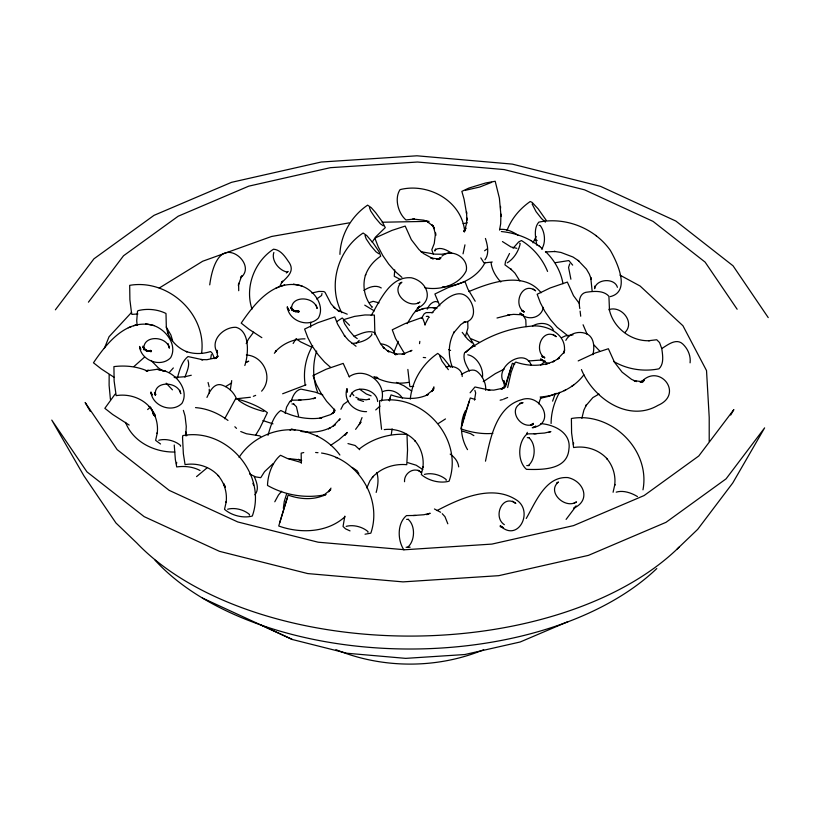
<?xml version="1.0" encoding="UTF-8"?>
<svg xmlns="http://www.w3.org/2000/svg" width="820" height="820" viewBox="0 0 820 820"><rect width="100%" height="100%" fill="white"/><g stroke="black" fill="none" stroke-linecap="round" stroke-linejoin="round"><path stroke-width="1.23" d="M209.325 392.975L209.254 389.172M310.667 322.291L310.626 327.19M374.904 334.601L374.391 315.085L364.961 314.952L354.578 316.387L344.584 319.359M594.664 286.118L594.623 288.671C596.232 278.779 614.672 277.632 617.409 287.308M231.711 380.593L230.338 389.787M209.735 284.878C211.232 273.316 216.511 247.701 232.952 253.124C242.792 256.516 250.951 270.005 240.506 277.826L241.705 275.848L238.579 284.581M500.917 214.102L500.682 223.747L499.544 230.082M217.546 356.772L216.9 350.222L217.566 353.051C209.182 340.72 223.542 326.698 236.058 327.313C250.192 331.229 248.521 354.424 244.821 365.515M504.515 387.183L503.859 380.644L504.536 383.463C492.215 368.057 524.554 346.122 531.298 365.351M185.75 435.809L186.273 426.431L185.043 415.965L183.373 410.359M201.576 353.379C207.019 314.204 168.172 278.626 129.693 285.35L129.888 299.7L131.641 313.845L131.917 314.388L137.914 313.957M344.83 516.129L343.047 526.471L345.507 528.818L350.027 530.899M339.921 254.374C340.577 234.776 351.421 216.08 367.606 205.143L371.255 207.675L375.58 212.554L382.099 221.472L385.277 227.611L375.468 237.134L372.229 242.136M410.287 399.114C412.06 380.798 422.536 363.68 437.757 353.399L443.466 358.125L450.282 366.796M485.676 390.32C486.219 383.647 483.072 376.964 478.244 372.464C473.171 367.257 466.488 371.778 461.311 374.361M690.081 362.84C690.952 355.839 687.816 348.684 682.711 343.949C676.162 337.891 667.787 344.902 661.781 348.531C662.642 355.08 664.292 363.803 658.952 368.826C643.608 371.901 627.095 369.4 613.606 361.394M176.71 462.377L176.464 463.843M573.631 442.984L573.385 444.45M526.071 326.637L525.784 319.79L522.658 314.531M350.294 395.547L350.16 396.736C353.748 383.637 377.015 388.987 377.651 401.523M381.526 400.99C387.276 382.837 365.033 365.894 349.258 376.646M238.343 285.585L238.63 283.289L238.712 290.71M343.406 320.384L344.595 323.736L349.135 330.46L354.373 336.62L357.233 338.609M365.002 235.514L366.181 238.856L370.722 245.59L375.96 251.75L378.83 253.739M369.482 207.614L370.671 210.965L375.211 217.7L380.449 223.86L383.309 225.848M359.201 340.372L356.28 343.293M439.633 355.87L442.062 361.261L448.376 369.676M532.108 203.975L536.085 211.662L541.446 218.489L545.392 222.148M419.532 343.641L419.83 341.376M581.862 418.323L583.901 410.051L586.505 404.68L585.654 406.023L592.86 397.597L599.02 394.051M404.537 481.729C403.84 473.109 414.418 466.17 421.285 472.474L418.005 470.178M563.955 353.236C568.393 334.201 545.823 323.705 529.945 326.278C506.227 328.461 483.246 338.014 464.581 352.702C462.49 359.058 466.334 365.638 469.491 370.978M285.186 413.423L286.58 407.109L289.849 401.431L291.828 400.191L300.93 400.078M283.341 508.318L284.284 501.358L286.723 493.578M485.481 461.178C490.216 438.731 495.977 406.751 521.633 399.699C540.923 392.636 556.565 423.94 532.262 427.732L535.972 426.144L533.543 427.661M507.652 387.573L511.167 372.239L514.406 363.455L515.77 362.061C528.223 366.427 542.42 366.632 554.484 360.913L552.762 361.928L559.466 357.94L557.457 359.129L564.447 351.852M180.451 446.244L180.584 445.526C175.049 440.647 165.865 438.31 158.732 440.258M249.362 515.226L249.495 514.509C243.97 509.63 234.776 507.283 227.642 509.23M367.893 532.364L368.026 531.647C362.491 526.768 353.297 524.421 346.173 526.368M446.141 480.397L446.275 479.679C440.74 474.8 431.545 472.453 424.422 474.401M613.083 492.256L614.846 484.446L614.662 485.409C615.974 475.743 612.981 465.719 606.595 458.349L607.271 459.046C599.01 449.637 585.87 445.516 573.621 447.546L571.591 432.868L571.396 418.507C611.207 411.466 650.598 449.688 642.972 489.837M463.044 253.841L464.96 244.852M267.996 435.307C270.569 426.625 273.132 415.924 280.778 410.471C293.252 417.072 307.787 420.096 321.799 417.851L319.902 418.128L330.357 414.694L334.468 412.019L331.874 413.741L334.878 410.717L332.736 413.423L334.714 410.113L333.791 412.357M394.717 269.872L394.256 276.289L400.631 279.61M376.165 492.43C377.897 486.034 378.953 478.849 376.769 472.484M592.891 354.742C594.828 346.809 594.233 335.452 584.557 333.104C577.639 331.095 569.223 333.73 565.82 340.351M316.674 351.032C312.389 364.459 312.697 379.127 317.637 392.339M391.314 434.456L392.114 428.809M177.386 377.866C179.57 370.373 181.62 361.63 187.995 356.567L202.868 359.765L201.043 359.549L206.845 359.713L216.972 357.602L214.082 358.586L217.884 356.495L215.168 358.555L218.058 355.921M474.513 400.16L475.672 392.934L474.862 390.371M389.469 400.939L390.064 398.192M362.04 417.585L359.303 424.555L360.964 422.033L355.613 429.352M333.637 412.398L334.539 409.17M366.806 487.972L369.892 480.889L373.264 476.348L372.26 477.476C380.828 467.882 394.112 463.505 406.771 464.694L407.54 450.036L406.986 434.426C390.053 433.165 372.803 438.321 359.467 448.868M504.587 387.727L512.387 363.291L514.786 364.008M291.038 401.913C292.433 396.695 295.097 390.371 300.93 389.1L315.433 392.175L322.752 394.963M526.676 434.518L527.311 432.335M552.608 401.134L555.027 394.328M464.725 414.889L460.901 428.88C471.141 432.345 482.068 434.354 492.892 433.38M340.894 409.293L343.365 404.475L348.151 401.031M465.042 413.874L470.29 397.977L475.098 399.422M482.426 377.589C483.841 368.61 476.953 356.423 467.759 354.773M505.561 386.517L511.383 366.581M389.069 400.447L391.068 394.891C402.989 399.196 416.785 400.16 428.419 394.42L426.113 395.414L433.718 389.397L431.535 391.581L433.934 387.911L432.458 390.812L433.903 386.804M538.637 403.84L540.872 397.618M393.866 352.313L398.284 341.325M543.342 307.346C541.364 318.488 527.106 321.153 519.993 313.066L523.273 315.085L519.962 313.978L523.242 314.839L513.576 314.357L507.744 315.085L509.722 314.808L497.012 318.006M435.615 248.952L434.795 251.033L435.328 249.741C440.596 246.389 447.3 250.356 451.902 253.308M104.335 348.438L109.05 336.743L131.63 312.328M184.941 377.108C186.745 371.808 190.158 365.494 187.893 359.959M465.329 336.733L467.912 328.02L467.769 321.901M279.722 522.699L287.113 498.396M461.906 425.58L469.296 401.277M507.016 230.471C511.434 218.663 519.921 208.649 530.232 201.505L532.17 202.448L538.207 208.915L546.304 220.426M532.969 242.853L536.147 236.498M109.162 374.75L109.111 385.349L110.423 399.422M491.641 182.347L479.71 187.042L465.411 190.301M421.398 318.416L424.176 313.845L426.144 312.615L432.97 312.522M206.947 397.413C209.766 391.294 214.512 381.833 222.773 385.349C228.811 387.614 233.72 392.452 236.324 398.325M427.22 309.171C428.727 305.716 431.34 302.231 435.256 301.524L437.675 301.934M526.255 518.445C535.542 502.476 545.536 475.979 567.922 477.588C583.983 481.166 591.179 500.384 573.805 508.144L576.224 505.96L566.097 519.398M424.78 324.904L428.337 317.976M465.545 410.512C459.2 422.71 460.543 438.003 467.523 449.647M559.588 392.308C554.31 401.82 551.112 412.583 551.101 423.489M563.729 352.149L564.744 350.089M246.205 343.621L248.398 339.203L253.626 332.151M312.686 345.64C305.706 357.438 302.969 371.583 305.235 385.123M274.792 501.778L278.472 495.003L281.66 491.252M371.204 315.515C380.162 300.458 390.197 275.92 411.343 277.785C427.404 281.362 434.6 300.581 417.216 308.351L419.645 306.157L413.044 314.214L407.14 323.654M280.01 285.79L282.551 281.137L281.373 282.89C288.158 276.289 295.641 270.518 288.066 260.996C284.642 255.871 280.163 249.68 273.501 249.198C254.446 261.498 244.585 287.359 252.017 309.109M296.061 338.742L293.15 343.478M730.702 415.043L733.849 409.6L698.773 455.992L644.1 495.557L573.539 525.61L491.928 544.091L404.803 549.749L318.109 542.194L237.749 521.951L169.217 490.38L117.168 449.647L85.157 402.517L90.241 411.343M485.184 262.369C477.158 278.041 459.343 286.026 442.359 286.918M509.517 253.503L505.53 261.406L504.966 264.891L511.454 269.647L510.757 269.001L514.939 273.142L519.839 280.952M224.659 418.764L235.699 398.602C246.769 401.503 258.279 405.726 267.382 412.665L259.837 428.235L255.584 435.225M254.887 494.778C259.356 489.53 256.814 482.303 254.323 476.768M470.096 392.78L474.954 386.978L489.827 390.187L488.013 389.961L493.814 390.125L503.931 388.014L501.04 388.998L504.843 386.917L502.137 388.977L505.028 386.333M239.061 457.406C253.298 435.123 283.095 424.196 308.279 432.55M273.859 252.457C271.031 260.319 279.077 270.467 286.887 271.973L288.127 271.44L286.364 272.978M503.541 388.188L504.884 386.077M330.983 488.115L328.584 491.785L330.767 489.601L323.162 495.618L325.468 494.624C313.845 500.364 300.048 499.4 288.117 495.095L278.728 525.999C300.325 533.769 327.323 532.805 344.943 516.774M290.106 430.367L291.459 428.973L295.056 429.998M431.955 312.912C439.499 304.394 457.068 285.104 468.415 298.203C475.016 305.932 476.953 321.153 463.392 322.557L465.268 321.573L460.758 324.597L453.542 333.022L454.393 331.68C448.15 342.452 447.781 355.982 452.486 367.401M379.957 406.125L375.734 409.938M261.621 391.16C273.572 378.112 263.856 355.972 246.359 354.978M338.988 420.332L340.136 418.764L333.156 426.041L335.154 424.852L328.461 428.839L330.183 427.825C321.091 432.068 310.688 433.196 300.858 431.361M169.525 372.229L173.338 367.944M274.362 353.297L276.381 350.57L275.377 351.708C282.849 343.488 293.898 338.691 304.999 338.855M55.381 309.816L93.921 258.833L154.006 215.352L231.537 182.327L321.235 162.022L416.97 155.8L512.244 164.102L600.537 186.355L675.854 221.051L733.049 265.813L768.227 317.596M88.437 302.17L123.512 255.778L178.196 216.213L248.747 186.16L330.368 167.68L417.493 162.022L504.187 169.576L584.537 189.82L653.068 221.39L705.118 262.123L737.139 309.242M466.139 228.196L463.761 231.332L465.534 228.698L464.315 232.019L466.549 223.44L466.816 217.925L466.939 220.211L466.498 211.806L466.59 213.589L464.058 199.116L461.855 191.378L468.896 188.057L485.573 183.003L495.198 181.261L499.39 198.163L501.03 216.377M513.074 248.234L518.701 241.92L521.428 240.537C533.113 247.763 542.42 258.679 547.565 271.42M115.077 394.164L104.847 408.319L112.647 414.459L129.17 425.047M583.881 374.791C573.805 388.424 556.759 395.773 540.144 397.034M347.178 432.417L344.912 435.205L346.973 432.714L338.978 439.704L330.655 445.373M624.901 332.52C635.018 322.978 622.493 306.485 610.285 309.232M211.345 354.558L210.822 357.981M134.162 366.356L144.381 357.243M465.862 352.426L474.052 344.666L466.682 332.571M531.268 425.498L533.348 423.356L530.776 424.801L533.379 424.329C519.716 430.029 506.493 407.458 523.037 402.64L519.859 403.225M540.698 365.033L545.32 361.128M677.238 548.939L697.697 529.341L732.772 482.939L764.619 427.876L726.079 478.849L665.994 522.33L588.463 555.355L498.765 575.671L403.03 581.882L307.756 573.58L219.463 551.327L144.146 516.641L86.951 471.879L51.773 420.096L83.937 475.856L115.958 522.986L136.858 543.045A312.041 180.154 0 0 0 405.982 636.074A312.041 180.154 0 0 0 679.165 547.073M147.651 409.559L150.378 407.017M196.554 476.615L206.876 468.025M484.948 259.766C489.489 253.944 487.562 245.016 485.43 238.456M541.62 249.198C546.13 242.658 545.003 231.588 540.134 225.428L539.14 225.377M273.142 463.577L264.563 471.654L260.75 477.681L255.717 476.912L249.639 474.021M336.846 321.553L342.227 317.986L349.505 325.314M231.65 382.899L225.613 386.599M427.907 513.781L426.707 514.673L430.192 513.269L423.889 514.745L413.29 515.503M484.589 250.776L487.254 248.829M483.226 381.7L495.362 373.612L504.177 369.143M578.192 360.913L595.197 353.02L608.378 348.736L614.518 362.317L622.134 372.178L631.554 379.373L636.515 381.566L633.973 380.623L643.116 381.823L639.825 381.802L643.874 380.931L641.681 381.587M363.926 290.454C368.744 287.051 375.857 284.54 381.269 287.963M410.226 351.534L411.927 350.345L402.261 354.373L404.66 353.963L394.563 354.004L396.962 354.568L387.327 350.632L389.018 351.954L383.073 347.29L384.601 348.479L380.746 344.174L374.73 332.654C368.067 329.835 360.472 333.883 354.189 336.292M369.502 302.58L373.151 301.329L379.024 302.857M441.918 256.137C451.83 247.66 469.183 258.208 466.18 270.907C458.954 285.339 439.909 290.649 424.852 287.748M439.089 258.741L441.006 257.49L437.388 259.274L440.688 258.279L436.64 259.151L439.92 259.171L430.787 257.982L433.329 258.925L423.53 253.564L418.938 249.526L411.332 239.676L405.193 226.084L392.011 230.379L376.011 237.564L375.027 238.569L378.276 246.943L382.735 255.43L388.639 264.019L395.004 271.287L401.954 277.396M438.454 423.448L445.465 418.938M569.705 263.876L568.567 267.422L570.894 279.21M528.357 465.555C535.757 459.292 536.259 444.05 528.869 437.644M407.683 547.258C415.084 541.005 415.586 525.753 408.206 519.347M159.213 288.056L202.694 261.231L271.563 236.478L349.187 222.866M437.019 510.573C460.307 498.273 492.851 483.646 517.369 500.589C533.584 512.49 517.635 542.697 500.19 525.733L503.47 527.752L500.159 526.645M571.673 386.271L573.682 385.082M564.139 390.761L565.861 389.746M616.199 492.154C623.169 490.032 631.38 492.83 637.437 496.561M149.732 324.617C124.65 320.456 105.954 344.349 93.47 362.788L101.27 368.918L114.113 377.323M297.465 284.95C272.383 280.799 253.687 304.681 241.203 323.121L249.003 329.261L261.846 337.655M316.694 299.013L321.604 295.477L321.993 293.488M399.053 283.689L401.882 282.223C389.715 292.074 408.596 309.693 419.922 302.098L417.39 303.41M556.575 483L558.471 482.016C546.294 491.877 565.175 509.497 576.501 501.901L573.969 503.213M640.584 381.925L644.192 380.131L641.322 382.007C659.147 362.43 684.505 393.928 658.05 405.326C628.222 422.864 592.983 398.1 581.462 369.584M532.426 326.083C539.068 321.911 550.343 322.198 553.582 330.491M561.956 337.502L565.472 335.862L572.985 334.867M282.644 393.774L306.014 384.836M468.855 291.571C490.278 282.51 523.713 270.641 541.108 292.771M483.677 649.727C437.285 668.997 382.284 668.823 335.913 649.624M568.055 621.601L520.188 641.988L464.807 654.534L405.695 658.368L346.87 653.243L292.361 639.508L202.427 598.047M545.577 364.531L547.657 363.67M503.49 399.217L507.652 397.495M556.339 393.313L549.595 396.101L540.841 398.171M246.4 362.173L248.726 361.231L246.164 362.05M253.339 396.316L255.666 395.373M313.23 398.807L315.556 397.864L309.253 399.34L298.644 400.109M548.539 432.488L550.866 431.556L544.562 433.032L533.963 433.79M147.508 351.503L150.593 350.376L148.02 351.308L151.485 350.898L148.43 351.062L151.249 351.657L145.294 350.396L148.03 350.981L144.996 349.535L147.159 351.052L143.213 347.239M295.241 311.846L298.326 310.708L295.743 311.651L299.218 311.241L296.153 311.395L298.982 312L293.017 310.739L295.764 311.313L292.73 309.878L294.892 311.385L290.936 307.572M148.266 370.097L146.042 370.917L157.122 369.308L161.109 370.148M424.022 308.381L415.453 311.538C422.136 308.709 429.639 306.342 436.865 308.443M133.619 325.755L136.889 324.556M128.32 327.713L131.313 326.616M281.352 286.098L284.622 284.899M276.053 288.045L279.046 286.959M263.927 411.189L263.425 411.363C254.712 409.088 245.651 405.756 238.497 400.293M610.254 296.625C631.246 291.531 616.906 261.877 610.346 250.397C594.623 228.185 565.472 216.634 538.801 222.148C533.512 228.247 535.521 237.872 536.833 245.211M191.285 375.242L184.982 376.718L174.383 377.487M368.282 399.514L369.523 399.114L366.191 399.811L360.287 399.135M382.776 391.591C389.777 388.516 398.335 391.765 402.364 398.059M374.617 377.723L376.81 377.056M311.805 293.017L318.877 291.418L323.808 291.561L325.017 292.289L331.024 303.81L334.888 308.115L333.361 306.916L339.306 311.59L337.604 310.257L347.239 314.193M450.836 252.673L441.765 254.231L434.897 254.159L420.875 251.689M326.124 494.511C306.424 498.837 284.95 495.362 267.494 485.419C267.832 474.729 272.199 462.152 280.502 455.264L287.369 458.493L301.114 462.439M507.252 262.81C513.791 258.925 518.691 251.063 520.198 243.653L519.736 243.202M446.039 367.011C452.753 364.818 462.254 368.539 462.234 376.523M500.138 400.191L502.455 399.647M463.115 223.655L467.267 222.784M336.108 457.837L337.43 457.58M250.377 397.269L235.945 398.807M545.443 251.935L555.078 251.504L554.381 251.412L560.931 252.447L572.944 256.998L578.838 260.893L578.131 260.432L586.464 269.155L589.375 274.188L591.322 279.497L590.738 277.467L592.153 291.202M492.246 262L484.015 262.933L480.807 257.89M648.518 340.731L656.738 339.757L659.557 342.575L661.73 348.531M528.357 360.974L539.406 360.164L543.855 360.728L540.575 359.867L543.885 360.974L540.605 358.955L546.571 362.84L548.98 363.516M408.626 382.356C396.87 384.426 384.354 382.479 373.971 376.534M555.386 262.677L568.834 260.565L572.668 265.127M413.649 386.374L410.051 386.63L409.774 386.087L407.858 369.441M384.242 429.618C395.763 428.081 407.776 432.622 415.494 441.293L414.817 440.596C421.203 447.956 424.186 457.99 422.884 467.656L423.058 466.693L421.295 474.503C428.337 480.704 440.022 483.687 449.083 481.207C464.028 439.192 423.222 392.657 379.619 400.755L379.558 411.363L381.566 429.26M303.748 452.548L301.176 453.173L301.309 463.32M499.81 229.446C506.381 228.657 512.726 231.65 518.035 235.248M352.026 343.498C359.119 342.801 367.514 340.72 371.901 334.734L371.706 333.853M382.13 222.24L429.003 221.338M426.297 316.397L428.153 316.377M174.301 377.487L176.659 377.456M291.971 403.973L293.827 403.952M536.239 433.77L527.137 433.882C517.727 441.836 517.092 461.219 526.481 469.358C541.948 469.778 567.214 470.208 568.906 449.288C571.489 432.929 554.494 424.647 540.821 423.622M527.28 437.665L529.136 437.644M526.768 465.575L529.125 465.545M415.576 515.472L406.474 515.595C397.064 523.396 397.454 540.195 403.891 549.882M406.617 519.378L408.473 519.347M406.095 547.278L410.113 547.227M365.033 534.209L370.835 533.174C382.694 498.56 357.582 458.441 321.542 453.04M288.23 458.544L299.566 459.815L298.367 459.354L301.709 460.655M649.819 340.7C631.01 341.673 612.94 327.59 609.229 309.13L609.486 310.38L608.922 296.297C603.92 290.567 594.982 291.069 588.073 292.012C579.166 292.33 578.418 301.647 579.832 308.587M174.814 452.015C154.642 452.496 132.973 441.949 125.542 422.351M366.571 411.65C354.353 411.988 342.883 401.103 346.973 388.567L347.229 391.017M423.263 357.458L425.631 357.684M374.535 377.794L378.082 378.122M195.508 407.612C207.296 408.483 218.591 413.341 227.97 420.434M315.628 452.486L317.996 452.702M472.084 342.904L467.595 339.183L462.224 332.356M501.348 231.537C511.793 232.552 521.971 235.565 531.134 240.701M347.967 443.579L355.152 445.496L359.683 449.708M516.846 248.337L510.921 246.922L502.445 241.562M357.817 399.576L363.526 401.441M381.392 343.918C387.686 344.554 393.436 348.859 395.506 354.875M297.865 285.042C311.743 287.123 326.063 304.568 318.355 318.098C308.402 328.338 288.63 320.866 287.287 306.762L288.784 310.308L287.287 307.971L289.193 310.431M150.142 324.699C164.01 326.78 178.34 344.236 170.621 357.756C160.669 368.006 140.907 360.523 139.554 346.429L140.681 349.084M161.519 370.24C175.388 372.321 189.717 389.766 181.999 403.296C172.046 413.536 152.284 406.064 150.931 391.96L152.059 394.615M432.878 307.592L436.168 308.289M293.478 284.109L301.955 285.903M145.745 323.767L154.221 325.571M157.122 369.308L165.599 371.101M371.111 395.834L366.376 394.03L359.703 389.254M462.562 431.156L470.608 433.667L473.868 435.635M542.03 356.669L543.752 357.12M407.919 462.695L416.201 465.227L422.843 469.593M262.902 420.578L272.988 423.858M534.753 239.788L537.182 240.537M521.715 310.944L524.041 311.723L522.319 310.667M542.338 356.833L544.654 357.612L542.082 356.023L544.777 357.899C532.877 350.232 542.942 326.575 556.237 336.692L552.947 334.406M479.198 342.176L471.305 338.855M316.786 435.891C325.899 440.237 333.935 446.828 339.89 454.997M307.09 432.078L317.914 436.332M240.742 431.535L246.359 433.739L259.776 435.861L260.709 436.67M448.601 349.576L450.58 350.447M396.439 382.386L403.952 385.8L411.722 391.058M147.62 371.111C137.145 366.386 125.275 365.218 113.929 366.612L114.123 380.962L116.153 395.64C128.402 393.61 141.542 397.731 149.804 407.14L149.127 406.443C155.513 413.813 158.506 423.837 157.194 433.503L157.378 432.55L155.615 440.36L160.535 443.979M200.049 470.506C192.936 466.682 184.623 465.842 176.7 466.939L175.347 459.538L174.24 445.024M472.74 345.394L475.057 346.47M261.231 625.137L292.361 639.508M311.21 346.901L300.591 341.878L296.502 338.978M434.436 508.974L440.627 512.264M355.849 397.228L359.119 398.838M352.2 467.4L357.438 471.049M364.746 305.153L374.289 310.903M619.961 275.13L640.082 286.006L682.947 325.765L706.522 370.578L709.208 417.39L709.208 441.447M427.876 316.377L429.393 317.309M293.56 403.952L296.409 406.71L298.562 416.006M595.75 235.401L596.458 235.863M539.078 245.969L542.625 248.983M568.28 336.108L557.149 327.272L550.784 320.005L544.88 311.415L540.421 302.918L537.151 294.257L550.179 287.963L567.337 282.07L573.477 295.661L579.402 303.595M356.034 346.276L348.541 340.341L344.338 335.544L344.912 336.323L337.594 324.146L334.796 316.899L317.637 322.793L304.609 329.087L307.879 337.758L312.338 346.245L318.242 354.834L324.607 362.102L330.685 367.442M530.745 240.455L539.785 246.43M155.431 416.006L153.401 414.664L155 415.832M448.919 365.679L450.867 366.991M533.154 289.091L535.624 290.813C522.33 280.686 512.254 304.353 524.164 312.02L521.469 310.134M512.531 501.174L515.821 503.47C502.527 493.353 492.461 517.01 504.361 524.677M163.159 371.255L158.424 367.903L151.075 360.482M450.19 454.116C454.485 457.058 458.195 461.547 458.698 466.898M334.744 410.113L326.647 401.318L320.733 392.739L316.274 384.242L313.014 375.57L326.042 369.287L343.201 363.393L349.33 376.974M545.474 251.535C554.422 260.042 560.941 271.461 562.971 283.71M234.848 426.748L236.529 428.368M166.173 383.196L172.456 389.828M433.083 226.094L426.41 220.98L428.788 222.097L423.889 220.19L412.819 219.042L414.489 218.991L405.982 219.955C398.171 213.333 394.143 198.358 400.058 189.625C428.183 182.491 461.619 200.838 464.643 231.004M433.247 226.228L431.894 224.834L434.456 228.729M155.021 415.607L152.663 413.188L153.893 414.91L150.88 407.888M594.08 345.077L599.666 351.001M442.226 513.689L444.983 516.692L447.812 523.795M500.805 282.008C495.874 276.596 491.826 270.005 491.077 262.584M351.8 393.036L353.871 395.691M140.825 349.269L139.554 347.629L140.558 349.187M154.59 392.77L155.923 394.492M225.1 486.28L223.819 484.64L225.326 486.977M152.202 394.809L150.931 393.169L151.936 394.727M371.583 306.485L372.167 307.254C364.51 298.398 361.968 285.647 365.659 274.536L365.402 275.469C368.108 267.494 373.735 260.842 380.705 256.209L379.199 251.955L373.428 243.396L366.765 235.565L363.127 233.034C337.737 249.546 327.354 285.78 341.796 312.717M166.275 327.057L170.939 335.083L172.6 340.648M155.339 415.248L150.644 407.724M475.2 301.237L467.882 289.06L465.073 281.813L464.028 281.936L447.915 287.707L434.887 294.001L439.827 305.85M404.649 353.789L395.527 338.465L392.257 329.794L405.285 323.51L421.398 317.74L422.443 317.617L425.252 324.853M464.591 418.077L463.566 414.828M290.803 307.551L291.879 309.212L291.09 307.356M143.08 347.208L144.146 348.879L142.967 346.091M154.457 392.749L155.523 394.41L154.734 392.554M357.899 471.941L358.842 473.724M433.298 254.138L431.802 249.741L434.251 243.499L435.563 232.818L435.748 235.391L433.237 226.094L434.046 227.857M587.222 334.437L583.082 324.771M252.867 483.359L253.646 485.163M214.471 358.34L212.277 353.287L210.586 351.544C202.653 354.076 193.991 354.322 186.109 351.442L187.144 351.862C178.094 348.428 170.785 341.038 167.454 331.957L167.844 333.012L166.327 327.313L165.999 313.486C157.655 309.284 147.128 308.32 138.098 310.636L137.473 311.385L136.725 320.774L137.145 325.417M186.734 435.82L185.627 431.607M316.182 305.101L317.104 308.494C314.316 295.743 289.45 295.19 291.756 310.278L290.936 307.285M223.819 483.441L224.854 487.193M168.141 343.631L169.371 348.151C166.593 335.401 141.716 334.847 144.023 349.935M179.826 390.299L180.748 393.692C177.971 380.941 153.094 380.388 155.4 395.476L154.58 392.483M143.203 346.942L143.746 348.941M208.075 382.489L209.182 386.866M346.921 390.392L347.352 392.237M580.119 311.128L580.714 316.212M500.518 206.414L500.61 208.188M656.789 568.547A288.168 166.368 0 0 1 401.677 648.948A288.168 166.368 0 0 1 155.031 560.173M182.532 437.449L183.362 453.706L185.064 464.622C197.312 462.593 210.453 466.713 218.714 476.123L218.038 475.426C224.424 482.785 227.417 492.82 226.105 502.486L226.289 501.522L224.526 509.333C231.558 515.534 243.243 518.517 252.314 516.036C267.258 474.021 226.453 427.486 182.839 435.584L182.532 437.449"/></g></svg>
